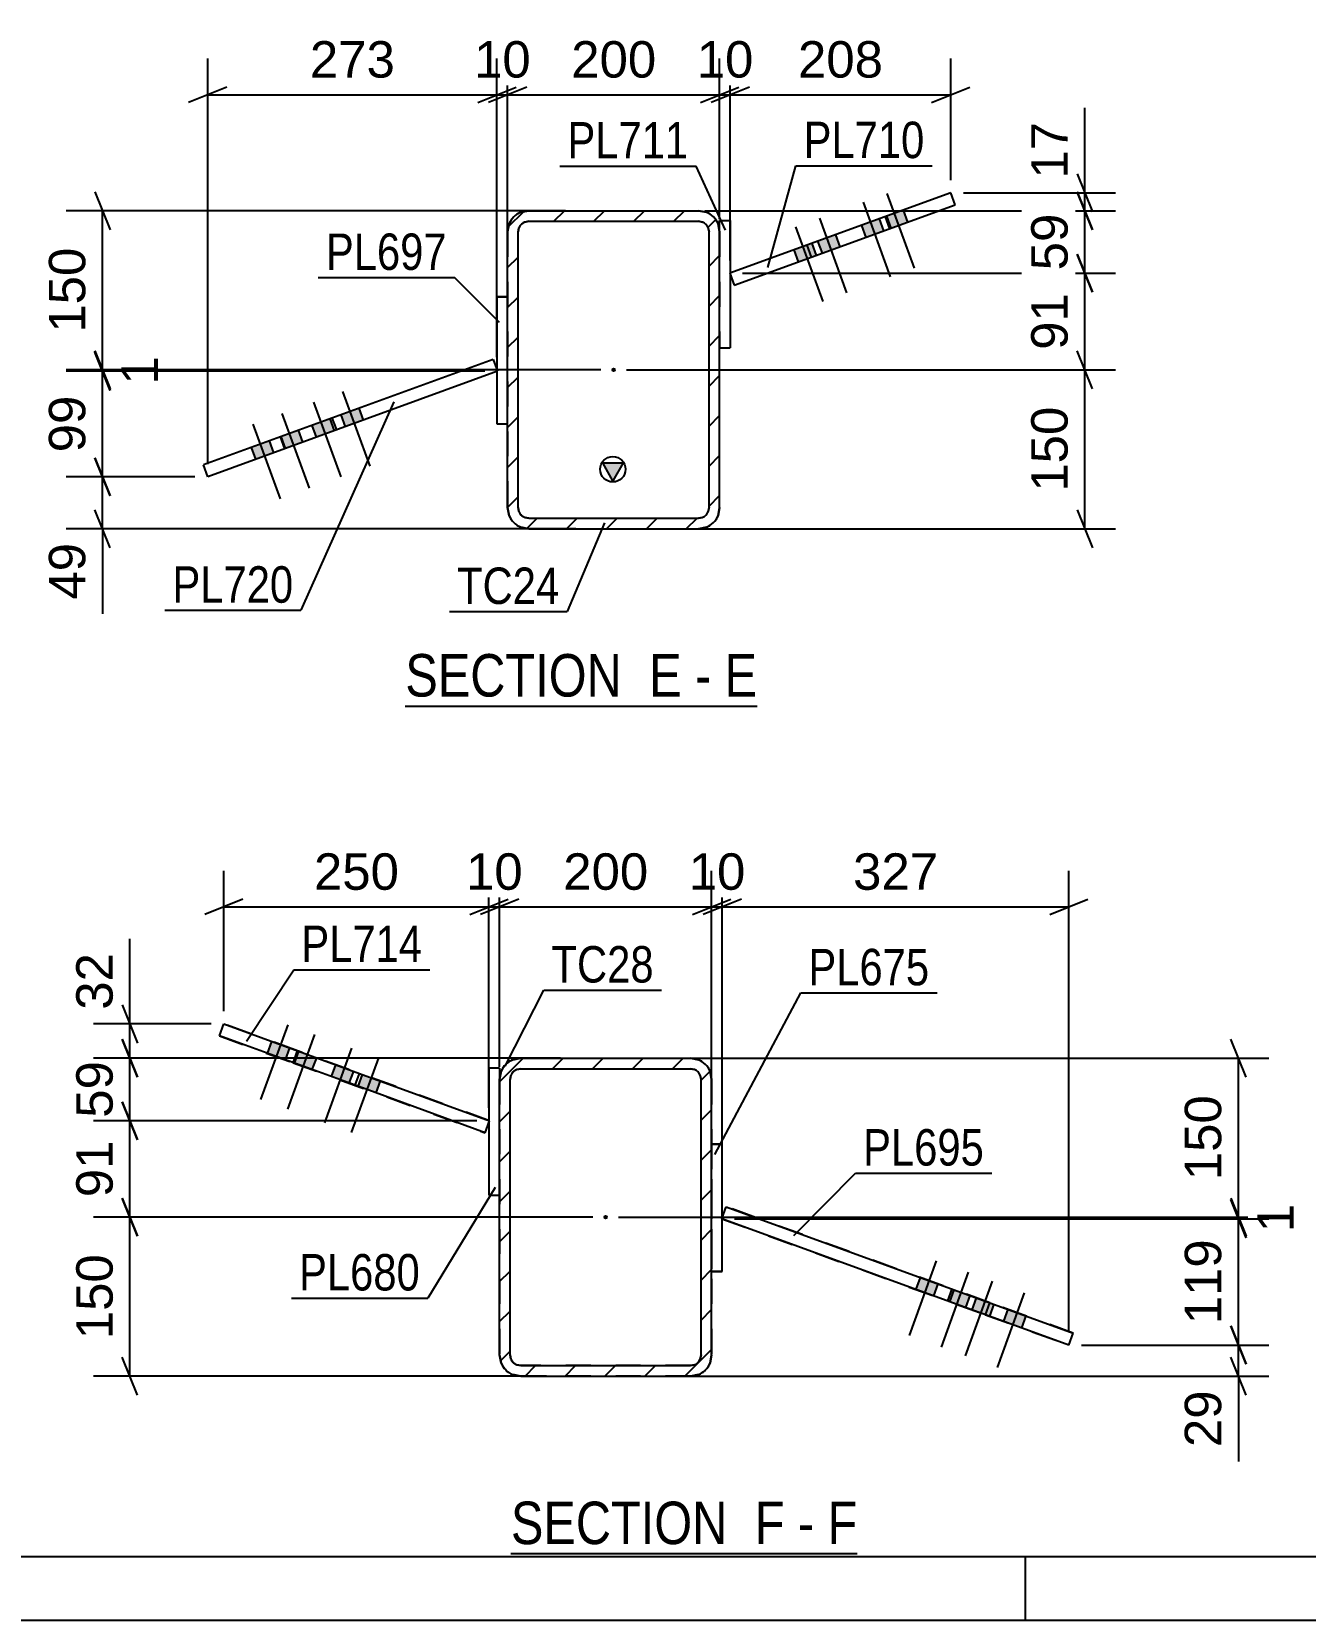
# Model space of a CAD drawing. Header units: millimetres. Extents: x -424 to 417, y -243 to 351.
# Drawn here: x -291.6 to -191.5, y -242.8 to -117.9 of the extents above; entities that cross this region are included whole.
import ezdxf

# ---------------------------------------------------------------- set-up
doc = ezdxf.new("R2010")
doc.units = ezdxf.units.MM
doc.linetypes.add('DXK_LINE_DOT2', pattern=[3.9198, 1.9599, -1.9599])
doc.linetypes.add('DXK_LINE_DOT3', pattern=[5.9187, 2.979, -0.9799, 0.9799, -0.9799])
doc.styles.add('Arial', font='ARIAL.TTF', dxfattribs={"height": 0.2})
doc.styles.add('Arial Narrow', font='ARIALN.TTF', dxfattribs={"height": 0.2})

# ---------------------------------------------------------------- blocks, each defined once
blk = doc.blocks.new('Unknown-284935898-1134')
at = {"color": 5, "linetype": 'Continuous'}
for p, q in [((-419.47, -237.77), (411.53, -237.77)), ((-213.47, -242.77), (-213.47, -237.77)), ((-424.47, -242.77), (416.53, -242.77))]:
    blk.add_line(p, q, dxfattribs=at)
blk = doc.blocks.new('Unknown-284935898-16 - 11424')
at = {"color": 6, "linetype": 'Continuous'}
blk.add_line((-262.2, -170.91), (-234.55, -170.91), dxfattribs=at)
at = {"color": 0, "linetype": 'Continuous'}
for points in [[(-244.09, -170.16), (-244.09, -166.66), (-262.2, -166.66), (-262.2, -170.16)], [(-240.48, -170.16), (-240.48, -166.66), (-243.04, -166.66), (-243.04, -170.16)], [(-238.16, -170.16), (-238.16, -166.66), (-239.43, -166.66), (-239.43, -170.16)], [(-234.55, -170.16), (-234.55, -166.66), (-237.11, -166.66), (-237.11, -170.16)]]:
    blk.add_wipeout(points, dxfattribs=at)
at = {"color": 7, "linetype": 'Continuous', "style": 'Arial Narrow'}
for s, p in [('SECTION ', (-262.2, -170.16)), ('E', (-243.04, -170.16)), ('E', (-237.11, -170.16)), ('-', (-239.43, -170.16))]:
    blk.add_text(s, height=3.34, dxfattribs=at).set_placement(p)
blk = doc.blocks.new('Unknown-284935898-17 - 12046')
at = {"color": 6, "linetype": 'Continuous'}
blk.add_line((-253.9, -237.54), (-226.68, -237.54), dxfattribs=at)
at = {"color": 0, "linetype": 'Continuous'}
for points in [[(-235.79, -236.79), (-235.79, -233.29), (-253.9, -233.29), (-253.9, -236.79)], [(-232.4, -236.79), (-232.4, -233.29), (-234.74, -233.29), (-234.74, -236.79)], [(-230.07, -236.79), (-230.07, -233.29), (-231.35, -233.29), (-231.35, -236.79)], [(-226.68, -236.79), (-226.68, -233.29), (-229.02, -233.29), (-229.02, -236.79)]]:
    blk.add_wipeout(points, dxfattribs=at)
at = {"color": 7, "linetype": 'Continuous', "style": 'Arial Narrow'}
for s, p in [('SECTION ', (-253.9, -236.79)), ('F', (-234.74, -236.79)), ('F', (-229.02, -236.79)), ('-', (-231.35, -236.79))]:
    blk.add_text(s, height=3.34, dxfattribs=at).set_placement(p)
blk = doc.blocks.new('Bolt-284935898-11538 - 11424')
at = {"linetype": 'Continuous'}
for points in [[(-223.08, -131.92), (-224.49, -132.44), (-224.15, -133.38), (-222.74, -132.86)], [(-224.95, -132.61), (-226.36, -133.12), (-226.02, -134.06), (-224.61, -133.55)], [(-230.26, -134.54), (-231.67, -135.05), (-231.33, -135.99), (-229.92, -135.48)], [(-228.39, -133.86), (-229.8, -134.37), (-229.45, -135.31), (-228.04, -134.8)]]:
    blk.add_hatch(color=1, dxfattribs=at).paths.add_polyline_path(points)
at = {"color": 1, "linetype": 'Continuous'}
for p, q in [((-224.36, -130.61), (-222.22, -136.49)), ((-226.23, -131.3), (-224.09, -137.17)), ((-223.08, -131.92), (-222.74, -132.86)), ((-231.53, -133.23), (-229.4, -139.1)), ((-229.66, -132.55), (-227.52, -138.42)), ((-226.36, -133.12), (-226.02, -134.06)), ((-224.95, -132.61), (-224.61, -133.55)), ((-224.49, -132.44), (-224.15, -133.38)), ((-230.26, -134.54), (-229.92, -135.48)), ((-229.8, -134.37), (-229.45, -135.31)), ((-228.39, -133.86), (-228.04, -134.8)), ((-231.67, -135.05), (-231.33, -135.99))]:
    blk.add_line(p, q, dxfattribs=at)
blk = doc.blocks.new('Part-284935898-11425 - 11424')
at = {"linetype": 'Continuous'}
blk.add_hatch(color=2, dxfattribs=at).paths.add_polyline_path([(-245.89, -153.19), (-246.69, -151.79), (-245.09, -151.79)])
at = {"color": 2, "linetype": 'Continuous'}
for p, q in [((-245.89, -153.19), (-246.69, -151.79)), ((-246.69, -151.79), (-245.09, -151.79)), ((-245.09, -151.79), (-245.89, -153.19))]:
    blk.add_line(p, q, dxfattribs=at)
blk.add_circle((-245.89, -152.29), 1, dxfattribs=at)
blk = doc.blocks.new('Part-284935898-11517 - 11424')
at = {"color": 2, "linetype": 'Continuous'}
for p, q in [((-255.3, -143.65), (-278.07, -151.94)), ((-254.95, -144.59), (-277.73, -152.88)), ((-255.3, -143.65), (-254.95, -144.59)), ((-267.59, -149.19), (-267.94, -148.25)), ((-277.73, -152.88), (-278.07, -151.94))]:
    blk.add_line(p, q, dxfattribs=at)
at = {"color": 7, "linetype": 'DXK_LINE_DOT2'}
blk.add_line((-271.61, -150.65), (-271.95, -149.71), dxfattribs=at)
blk = doc.blocks.new('Part-284935898-11429 - 11424')
at = {"linetype": 'Continuous'}
h = blk.add_hatch(dxfattribs=at)
h.set_pattern_fill('', scale=0.7, style=0, pattern_type=0)
h.set_pattern_definition([(45, (-254.1629, -155.301), (-1.57154, 1.57154), [])])
h.paths.add_polyline_path([(-254.16, -133.63), (-254.16, -155.3), (-254.04, -155.94), (-253.67, -156.48), (-253.13, -156.84), (-252.5, -156.97), (-239.16, -156.97), (-238.53, -156.84), (-237.98, -156.48), (-237.62, -155.94), (-237.5, -155.3), (-237.5, -133.63), (-237.62, -133), (-237.98, -132.46), (-238.53, -132.09), (-239.16, -131.97), (-252.5, -131.97), (-253.13, -132.09), (-253.67, -132.46), (-254.04, -133)])
h.paths.add_polyline_path([(-253.09, -133.04), (-252.82, -132.86), (-252.5, -132.8), (-239.16, -132.8), (-238.84, -132.86), (-238.57, -133.04), (-238.39, -133.32), (-238.33, -133.63), (-238.33, -155.3), (-238.39, -155.62), (-238.57, -155.89), (-238.84, -156.07), (-239.16, -156.13), (-252.5, -156.13), (-252.82, -156.07), (-253.09, -155.89), (-253.27, -155.62), (-253.33, -155.3), (-253.33, -133.63), (-253.27, -133.32)])
blk.add_hatch(color=246, dxfattribs=at).paths.add_polyline_path([(-245.83, -144.57, -1), (-245.83, -144.37, -1)])
at = {"color": 7, "linetype": 'DXK_LINE_DOT2'}
for p, q in [((-253.13, -132.09), (-252.5, -131.97)), ((-252.5, -131.97), (-239.16, -131.97)), ((-239.16, -131.97), (-238.53, -132.09)), ((-254.16, -133.63), (-254.04, -133)), ((-253.27, -133.32), (-253.33, -133.63)), ((-252.5, -132.8), (-252.82, -132.86)), ((-252.5, -132.8), (-239.16, -132.8)), ((-238.84, -132.86), (-239.16, -132.8)), ((-238.33, -133.63), (-238.39, -133.32)), ((-237.62, -133), (-237.5, -133.63)), ((-254.16, -133.63), (-254.16, -155.3)), ((-253.33, -155.3), (-253.33, -133.63)), ((-238.33, -155.3), (-238.33, -133.63)), ((-237.5, -155.3), (-237.5, -133.63)), ((-254.04, -155.94), (-254.16, -155.3)), ((-253.33, -155.3), (-253.27, -155.62)), ((-252.82, -156.07), (-252.5, -156.13)), ((-239.16, -156.13), (-238.84, -156.07)), ((-238.39, -155.62), (-238.33, -155.3)), ((-237.5, -155.3), (-237.62, -155.94)), ((-252.5, -156.97), (-253.13, -156.84)), ((-252.5, -156.13), (-239.16, -156.13)), ((-252.5, -156.97), (-239.16, -156.97)), ((-238.53, -156.84), (-239.16, -156.97))]:
    blk.add_line(p, q, dxfattribs=at)
at = {"color": 2, "linetype": 'Continuous'}
for p, q in [((-252.5, -131.97), (-253.13, -132.09)), ((-252.5, -131.97), (-239.16, -131.97)), ((-238.53, -132.09), (-239.16, -131.97)), ((-254.04, -133), (-254.16, -133.63)), ((-253.33, -133.63), (-253.27, -133.32)), ((-252.82, -132.86), (-252.5, -132.8)), ((-252.5, -132.8), (-239.16, -132.8)), ((-239.16, -132.8), (-238.84, -132.86)), ((-238.39, -133.32), (-238.33, -133.63)), ((-237.5, -133.63), (-237.62, -133)), ((-254.16, -155.3), (-254.16, -133.63)), ((-253.33, -155.3), (-253.33, -133.63)), ((-238.33, -155.3), (-238.33, -133.63)), ((-237.5, -155.3), (-237.5, -133.63)), ((-254.16, -155.3), (-254.04, -155.94)), ((-253.27, -155.62), (-253.33, -155.3)), ((-252.5, -156.13), (-252.82, -156.07)), ((-238.84, -156.07), (-239.16, -156.13)), ((-238.33, -155.3), (-238.39, -155.62)), ((-237.62, -155.94), (-237.5, -155.3)), ((-253.13, -156.84), (-252.5, -156.97)), ((-252.5, -156.13), (-239.16, -156.13)), ((-252.5, -156.97), (-239.16, -156.97)), ((-239.16, -156.97), (-238.53, -156.84))]:
    blk.add_line(p, q, dxfattribs=at)
at = {"color": 7, "linetype": 'DXK_LINE_DOT3'}
blk.add_line((-245.83, -144.47), (-245.83, -144.47), dxfattribs=at)
at = {"color": 246, "linetype": 'DXK_LINE_DOT2'}
blk.add_line((-245.83, -144.47), (-245.83, -144.47), dxfattribs=at)
at = {"color": 246, "linetype": 'Continuous'}
blk.add_circle((-245.83, -144.47), 0.1, dxfattribs=at)
at = {"color": 7, "linetype": 'DXK_LINE_DOT2'}
for centre, radius, start, end in [((-252.5, -133.63), 1.67, 112.5, 157.5), ((-239.16, -133.63), 1.67, 22.5, 67.5), ((-252.5, -133.63), 0.833, 112.5, 157.5), ((-239.16, -133.63), 0.833, 22.5, 67.5), ((-252.5, -155.3), 1.67, 202.5, 247.5), ((-252.5, -155.3), 0.833, 202.5, 247.5), ((-239.16, -155.3), 0.833, 292.5, 337.5), ((-239.16, -155.3), 1.67, 292.5, 337.5)]:
    blk.add_arc(centre, radius, start, end, dxfattribs=at)
at = {"color": 2, "linetype": 'Continuous'}
for centre, radius, start, end in [((-252.5, -133.63), 1.67, 112.5, 157.5), ((-239.16, -133.63), 1.67, 22.5, 67.5), ((-252.5, -133.63), 0.833, 112.5, 157.5), ((-239.16, -133.63), 0.833, 22.5, 67.5), ((-252.5, -155.3), 1.67, 202.5, 247.5), ((-252.5, -155.3), 0.833, 202.5, 247.5), ((-239.16, -155.3), 0.833, 292.5, 337.5), ((-239.16, -155.3), 1.67, 292.5, 337.5)]:
    blk.add_arc(centre, radius, start, end, dxfattribs=at)
blk = doc.blocks.new('Part-284935898-11478 - 11424')
at = {"color": 2, "linetype": 'Continuous'}
for p, q in [((-237.5, -133.63), (-237.5, -132.74)), ((-237.5, -132.74), (-236.66, -132.74)), ((-236.66, -132.74), (-236.66, -142.74)), ((-237.5, -142.74), (-236.66, -142.74))]:
    blk.add_line(p, q, dxfattribs=at)
at = {"color": 7, "linetype": 'DXK_LINE_DOT2'}
for p, q in [((-237.5, -132.74), (-236.66, -132.74)), ((-237.5, -133.63), (-237.5, -142.74)), ((-237.5, -142.74), (-236.66, -142.74))]:
    blk.add_line(p, q, dxfattribs=at)
blk = doc.blocks.new('Bolt-284935898-11543 - 11424')
at = {"linetype": 'Continuous'}
for points in [[(-268.14, -148.32), (-269.55, -148.84), (-269.2, -149.78), (-267.79, -149.26)], [(-265.85, -147.49), (-267.26, -148.01), (-266.92, -148.95), (-265.51, -148.43)], [(-270.62, -149.23), (-272.03, -149.74), (-271.69, -150.68), (-270.28, -150.17)], [(-272.91, -150.06), (-274.32, -150.57), (-273.97, -151.51), (-272.56, -151)]]:
    blk.add_hatch(color=1, dxfattribs=at).paths.add_polyline_path(points)
at = {"color": 1, "linetype": 'Continuous'}
for p, q in [((-269.41, -147.02), (-267.27, -152.89)), ((-267.13, -146.18), (-264.99, -152.06)), ((-271.9, -147.92), (-269.76, -153.79)), ((-268.14, -148.32), (-267.79, -149.26)), ((-267.26, -148.01), (-266.92, -148.95)), ((-265.85, -147.49), (-265.51, -148.43)), ((-274.18, -148.75), (-272.04, -154.62)), ((-272.03, -149.74), (-271.69, -150.68)), ((-270.62, -149.23), (-270.28, -150.17)), ((-269.55, -148.84), (-269.2, -149.78)), ((-274.32, -150.57), (-273.97, -151.51)), ((-272.91, -150.06), (-272.56, -151))]:
    blk.add_line(p, q, dxfattribs=at)
blk = doc.blocks.new('Part-284935898-11512 - 11424')
at = {"color": 2, "linetype": 'Continuous'}
for p, q in [((-219.34, -130.56), (-236.71, -136.88)), ((-219, -131.5), (-219.34, -130.56)), ((-236.36, -137.82), (-219, -131.5)), ((-230.28, -135.61), (-230.62, -134.67)), ((-236.71, -136.88), (-236.36, -137.82))]:
    blk.add_line(p, q, dxfattribs=at)
at = {"color": 7, "linetype": 'DXK_LINE_DOT2'}
blk.add_line((-224.01, -133.33), (-224.35, -132.39), dxfattribs=at)
blk = doc.blocks.new('Part-284935898-11488 - 11424')
at = {"color": 2, "linetype": 'Continuous'}
for p, q in [((-255, -138.73), (-254.16, -138.73)), ((-255, -138.73), (-255, -148.73)), ((-255, -148.73), (-254.16, -148.73))]:
    blk.add_line(p, q, dxfattribs=at)
at = {"color": 7, "linetype": 'DXK_LINE_DOT2'}
for p, q in [((-254.16, -138.73), (-255, -138.73)), ((-254.16, -148.73), (-254.16, -138.73)), ((-255, -148.73), (-254.16, -148.73))]:
    blk.add_line(p, q, dxfattribs=at)
blk = doc.blocks.new('Bolt-284935898-12161 - 12046')
at = {"linetype": 'Continuous'}
for points in [[(-271.3, -197.78), (-272.71, -197.27), (-273.05, -198.21), (-271.64, -198.72)], [(-269.19, -198.55), (-270.6, -198.04), (-270.94, -198.98), (-269.54, -199.49)], [(-266.28, -199.61), (-267.69, -199.1), (-268.04, -200.04), (-266.63, -200.55)], [(-264.17, -200.38), (-265.58, -199.87), (-265.93, -200.81), (-264.52, -201.32)]]:
    blk.add_hatch(color=1, dxfattribs=at).paths.add_polyline_path(points)
at = {"color": 1, "linetype": 'Continuous'}
for p, q in [((-271.44, -195.96), (-273.57, -201.84)), ((-272.71, -197.27), (-273.05, -198.21)), ((-269.33, -196.73), (-271.47, -202.6)), ((-271.3, -197.78), (-271.64, -198.72)), ((-270.6, -198.04), (-270.94, -198.98)), ((-266.42, -197.79), (-268.56, -203.66)), ((-269.19, -198.55), (-269.54, -199.49)), ((-267.69, -199.1), (-268.04, -200.04)), ((-266.28, -199.61), (-266.63, -200.55)), ((-264.31, -198.56), (-266.45, -204.43)), ((-265.58, -199.87), (-265.93, -200.81)), ((-264.17, -200.38), (-264.52, -201.32))]:
    blk.add_line(p, q, dxfattribs=at)
blk = doc.blocks.new('Part-284935898-12049 - 12046')
at = {"linetype": 'Continuous'}
h = blk.add_hatch(dxfattribs=at)
h.set_pattern_fill('', scale=0.7, style=0, pattern_type=0)
h.set_pattern_definition([(45, (-238.2525, -199.6188), (-1.57154, 1.57154), [])])
h.paths.add_polyline_path([(-238.13, -200.26), (-238.25, -199.62), (-238.61, -199.08), (-239.15, -198.72), (-239.79, -198.59), (-253.13, -198.59), (-253.76, -198.72), (-254.3, -199.08), (-254.67, -199.62), (-254.79, -200.26), (-254.79, -221.92), (-254.67, -222.56), (-254.3, -223.1), (-253.76, -223.46), (-253.13, -223.59), (-239.79, -223.59), (-239.15, -223.46), (-238.61, -223.1), (-238.25, -222.56), (-238.13, -221.92)])
h.paths.add_polyline_path([(-239.02, -222.24), (-239.2, -222.51), (-239.47, -222.69), (-239.79, -222.76), (-253.13, -222.76), (-253.44, -222.69), (-253.71, -222.51), (-253.9, -222.24), (-253.96, -221.92), (-253.96, -200.26), (-253.9, -199.94), (-253.71, -199.67), (-253.44, -199.49), (-253.13, -199.42), (-239.79, -199.42), (-239.47, -199.49), (-239.2, -199.67), (-239.02, -199.94), (-238.96, -200.26), (-238.96, -221.92)])
blk.add_hatch(color=246, dxfattribs=at).paths.add_polyline_path([(-246.46, -211.19, -1), (-246.46, -210.99, -1)])
at = {"color": 7, "linetype": 'DXK_LINE_DOT2'}
for p, q in [((-254.79, -200.26), (-254.67, -199.62)), ((-253.76, -198.72), (-253.13, -198.59)), ((-253.13, -199.42), (-253.44, -199.49)), ((-253.13, -198.59), (-239.79, -198.59)), ((-253.13, -199.42), (-239.79, -199.42)), ((-239.79, -198.59), (-239.15, -198.72)), ((-239.47, -199.49), (-239.79, -199.42)), ((-238.25, -199.62), (-238.13, -200.26)), ((-254.79, -200.26), (-254.79, -221.92)), ((-253.9, -199.94), (-253.96, -200.26)), ((-253.96, -221.92), (-253.96, -200.26)), ((-238.96, -200.26), (-239.02, -199.94)), ((-238.96, -221.92), (-238.96, -200.26)), ((-238.13, -200.26), (-238.13, -221.92)), ((-254.67, -222.56), (-254.79, -221.92)), ((-253.96, -221.92), (-253.9, -222.24)), ((-239.02, -222.24), (-238.96, -221.92)), ((-238.13, -221.92), (-238.25, -222.56)), ((-253.13, -223.59), (-253.76, -223.46)), ((-253.44, -222.69), (-253.13, -222.76)), ((-239.79, -222.76), (-253.13, -222.76)), ((-239.79, -222.76), (-239.47, -222.69)), ((-239.15, -223.46), (-239.79, -223.59)), ((-239.79, -223.59), (-253.13, -223.59))]:
    blk.add_line(p, q, dxfattribs=at)
at = {"color": 2, "linetype": 'Continuous'}
for p, q in [((-254.67, -199.62), (-254.79, -200.26)), ((-253.13, -198.59), (-253.76, -198.72)), ((-253.44, -199.49), (-253.13, -199.42)), ((-253.13, -198.59), (-253.13, -198.59)), ((-253.13, -198.59), (-239.79, -198.59)), ((-253.13, -199.42), (-253.13, -199.42)), ((-253.13, -199.42), (-239.79, -199.42)), ((-239.79, -198.59), (-239.79, -198.59)), ((-239.15, -198.72), (-239.79, -198.59)), ((-239.79, -199.42), (-239.79, -199.42)), ((-239.79, -199.42), (-239.47, -199.49)), ((-238.13, -200.26), (-238.25, -199.62)), ((-254.79, -200.26), (-254.79, -200.26)), ((-254.79, -221.92), (-254.79, -200.26)), ((-253.96, -200.26), (-253.9, -199.94)), ((-253.96, -200.26), (-253.96, -200.26)), ((-253.96, -221.92), (-253.96, -200.26)), ((-239.02, -199.94), (-238.96, -200.26)), ((-238.96, -200.26), (-238.96, -200.26)), ((-238.96, -221.92), (-238.96, -200.26)), ((-238.13, -200.26), (-238.13, -200.26)), ((-238.13, -221.92), (-238.13, -200.26)), ((-254.79, -221.92), (-254.79, -221.92)), ((-254.79, -221.92), (-254.67, -222.56)), ((-253.96, -221.92), (-253.96, -221.92)), ((-253.9, -222.24), (-253.96, -221.92)), ((-238.96, -221.92), (-239.02, -222.24)), ((-238.96, -221.92), (-238.96, -221.92)), ((-238.25, -222.56), (-238.13, -221.92)), ((-238.13, -221.92), (-238.13, -221.92)), ((-253.76, -223.46), (-253.13, -223.59)), ((-253.13, -222.76), (-253.44, -222.69)), ((-253.13, -222.76), (-253.13, -222.76)), ((-253.13, -222.76), (-239.79, -222.76)), ((-239.47, -222.69), (-239.79, -222.76)), ((-239.79, -222.76), (-239.79, -222.76)), ((-239.79, -223.59), (-239.15, -223.46)), ((-253.13, -223.59), (-253.13, -223.59)), ((-253.13, -223.59), (-239.79, -223.59)), ((-239.79, -223.59), (-239.79, -223.59))]:
    blk.add_line(p, q, dxfattribs=at)
at = {"color": 7, "linetype": 'DXK_LINE_DOT3'}
blk.add_line((-246.46, -211.09), (-246.46, -211.09), dxfattribs=at)
at = {"color": 246, "linetype": 'DXK_LINE_DOT2'}
blk.add_line((-246.46, -211.09), (-246.46, -211.09), dxfattribs=at)
at = {"color": 246, "linetype": 'Continuous'}
blk.add_circle((-246.46, -211.09), 0.1, dxfattribs=at)
at = {"color": 7, "linetype": 'DXK_LINE_DOT2'}
for centre, radius, start, end in [((-253.13, -200.26), 1.67, 112.5, 157.5), ((-253.13, -200.26), 0.833, 112.5, 157.5), ((-239.79, -200.26), 0.833, 22.5, 67.5), ((-239.79, -200.26), 1.67, 22.5, 67.5), ((-253.13, -221.92), 0.833, 202.5, 247.5), ((-239.79, -221.92), 0.833, 292.5, 337.5), ((-253.13, -221.92), 1.67, 202.5, 247.5), ((-239.79, -221.92), 1.67, 292.5, 337.5)]:
    blk.add_arc(centre, radius, start, end, dxfattribs=at)
at = {"color": 2, "linetype": 'Continuous'}
for centre, radius, start, end in [((-253.13, -200.26), 1.67, 112.5, 157.5), ((-253.13, -200.26), 0.833, 112.5, 157.5), ((-239.79, -200.26), 0.833, 22.5, 67.5), ((-239.79, -200.26), 1.67, 22.5, 67.5), ((-253.13, -221.92), 0.833, 202.5, 247.5), ((-239.79, -221.92), 0.833, 292.5, 337.5), ((-253.13, -221.92), 1.67, 202.5, 247.5), ((-239.79, -221.92), 1.67, 292.5, 337.5)]:
    blk.add_arc(centre, radius, start, end, dxfattribs=at)
blk = doc.blocks.new('Part-284935898-12102 - 12046')
at = {"color": 2, "linetype": 'Continuous'}
for p, q in [((-255.63, -199.37), (-255.63, -199.37)), ((-255.63, -199.37), (-255.63, -209.37)), ((-254.79, -199.37), (-255.63, -199.37)), ((-254.79, -199.37), (-254.79, -199.37)), ((-254.79, -199.37), (-254.79, -200.26)), ((-255.63, -209.37), (-254.79, -209.37))]:
    blk.add_line(p, q, dxfattribs=at)
at = {"color": 7, "linetype": 'DXK_LINE_DOT2'}
for p, q in [((-254.79, -199.37), (-255.63, -199.37)), ((-254.79, -200.26), (-254.79, -209.37)), ((-255.63, -209.37), (-254.79, -209.37))]:
    blk.add_line(p, q, dxfattribs=at)
blk = doc.blocks.new('Part-284935898-12114 - 12046')
at = {"color": 2, "linetype": 'Continuous'}
for p, q in [((-237.29, -205.35), (-238.13, -205.35)), ((-237.29, -215.35), (-237.29, -205.35)), ((-238.13, -215.35), (-237.29, -215.35))]:
    blk.add_line(p, q, dxfattribs=at)
at = {"color": 7, "linetype": 'DXK_LINE_DOT2'}
for p, q in [((-238.13, -205.35), (-238.13, -205.35)), ((-238.13, -205.35), (-238.13, -215.35)), ((-238.13, -205.35), (-237.29, -205.35)), ((-237.29, -215.35), (-238.13, -215.35))]:
    blk.add_line(p, q, dxfattribs=at)
blk = doc.blocks.new('Bolt-284935898-12167 - 12046')
at = {"linetype": 'Continuous'}
for points in [[(-222.09, -216.76), (-220.68, -217.27), (-220.34, -216.33), (-221.75, -215.82)], [(-219.58, -217.67), (-218.17, -218.19), (-217.83, -217.25), (-219.24, -216.73)], [(-217.69, -218.36), (-216.28, -218.87), (-215.94, -217.93), (-217.35, -217.42)], [(-215.18, -219.27), (-213.77, -219.79), (-213.43, -218.85), (-214.84, -218.33)]]:
    blk.add_hatch(color=1, dxfattribs=at).paths.add_polyline_path(points)
at = {"color": 1, "linetype": 'Continuous'}
for p, q in [((-220.48, -214.51), (-222.61, -220.38)), ((-221.75, -215.82), (-222.09, -216.76)), ((-217.97, -215.42), (-220.1, -221.3)), ((-220.34, -216.33), (-220.68, -217.27)), ((-219.24, -216.73), (-219.58, -217.67)), ((-216.08, -216.11), (-218.21, -221.99)), ((-217.83, -217.25), (-218.17, -218.19)), ((-213.57, -217.03), (-215.7, -222.9)), ((-217.35, -217.42), (-217.69, -218.36)), ((-215.94, -217.93), (-216.28, -218.87)), ((-214.84, -218.33), (-215.18, -219.27)), ((-213.43, -218.85), (-213.77, -219.79))]:
    blk.add_line(p, q, dxfattribs=at)
blk = doc.blocks.new('Part-284935898-12135 - 12046')
at = {"color": 2, "linetype": 'Continuous'}
for p, q in [((-276.81, -196.84), (-276.47, -195.9)), ((-276.47, -195.9), (-265.81, -199.79)), ((-266.15, -200.72), (-276.81, -196.84)), ((-266.15, -200.72), (-265.81, -199.79)), ((-265.81, -199.79), (-255.58, -203.51)), ((-255.93, -204.45), (-266.15, -200.72)), ((-255.93, -204.45), (-255.58, -203.51)), ((-255.58, -203.51), (-255.58, -203.51)), ((-255.93, -204.45), (-255.93, -204.45))]:
    blk.add_line(p, q, dxfattribs=at)
at = {"color": 7, "linetype": 'DXK_LINE_DOT2'}
for p, q in [((-270.67, -198.01), (-276.47, -195.9)), ((-276.81, -196.84), (-271.02, -198.95)), ((-271.02, -198.95), (-270.67, -198.01)), ((-255.58, -203.51), (-270.67, -198.01)), ((-271.02, -198.95), (-255.93, -204.45)), ((-255.93, -204.45), (-255.58, -203.51))]:
    blk.add_line(p, q, dxfattribs=at)
blk = doc.blocks.new('Part-284935898-12141 - 12046')
at = {"color": 2, "linetype": 'Continuous'}
for p, q in [((-237.33, -211.21), (-236.99, -210.27)), ((-236.99, -210.27), (-236.99, -210.27)), ((-236.99, -210.27), (-219.06, -216.8)), ((-219.4, -217.74), (-237.33, -211.21)), ((-237.33, -211.21), (-237.33, -211.21)), ((-219.4, -217.74), (-219.06, -216.8)), ((-219.06, -216.8), (-209.71, -220.2)), ((-210.05, -221.14), (-219.4, -217.74)), ((-210.05, -221.14), (-209.71, -220.2))]:
    blk.add_line(p, q, dxfattribs=at)
at = {"color": 7, "linetype": 'DXK_LINE_DOT2'}
for p, q in [((-237.33, -211.21), (-236.99, -210.27)), ((-216.26, -217.82), (-236.99, -210.27)), ((-237.33, -211.21), (-216.61, -218.76)), ((-216.61, -218.76), (-216.26, -217.82)), ((-209.71, -220.2), (-216.26, -217.82)), ((-216.61, -218.76), (-210.05, -221.14))]:
    blk.add_line(p, q, dxfattribs=at)
blk = doc.blocks.new('StraightDimension-284935898-17185 - 11424')
at = {"color": 7, "linetype": 'Continuous'}
for p, q in [((-286.6, -142.97), (-285.4, -145.97)), ((-285.4, -146.09), (-286.6, -143.09)), ((-246.83, -144.47), (-288.4, -144.47)), ((-255.95, -144.59), (-288.4, -144.59)), ((-286, -144.59), (-286, -144.47))]:
    blk.add_line(p, q, dxfattribs=at)
at = {"color": 0}
blk.add_wipeout([(-281.05, -142.82), (-285.25, -142.82), (-285.25, -146.24), (-281.05, -146.24)], dxfattribs=at)
at = {"color": 3, "style": 'Arial'}
blk.add_text('1', height=2.87, rotation=90.0002, dxfattribs=at).set_placement((-281.65, -145.64))
blk = doc.blocks.new('StraightDimension-284935898-17115 - 11424')
at = {"color": 7, "linetype": 'Continuous'}
for p, q in [((-236.66, -135.87), (-236.66, -120)), ((-219.34, -129.56), (-219.34, -120)), ((-235.16, -122.25), (-238.16, -123.45)), ((-220.84, -123.45), (-217.84, -122.25)), ((-236.66, -122.85), (-219.34, -122.85))]:
    blk.add_line(p, q, dxfattribs=at)
at = {"color": 0}
blk.add_wipeout([(-224.07, -122.1), (-224.07, -117.9), (-231.94, -117.9), (-231.94, -122.1)], dxfattribs=at)
at = {"color": 3, "style": 'Arial'}
blk.add_text('208', height=2.865, dxfattribs=at).set_placement((-231.34, -121.5))
blk = doc.blocks.new('StraightDimension-284935898-17223 - 11424')
at = {"color": 7, "linetype": 'Continuous'}
for p, q in [((-209.4, -135.38), (-208.2, -138.38)), ((-235.71, -136.88), (-206.4, -136.88)), ((-208.8, -144.47), (-208.8, -136.88)), ((-208.2, -145.97), (-209.4, -142.97)), ((-244.83, -144.47), (-206.4, -144.47))]:
    blk.add_line(p, q, dxfattribs=at)
at = {"color": 0}
blk.add_wipeout([(-209.55, -137.85), (-213.75, -137.85), (-213.75, -143.5), (-209.55, -143.5)], dxfattribs=at)
at = {"color": 3, "style": 'Arial'}
blk.add_text('91', height=2.865, rotation=90.0002, dxfattribs=at).set_placement((-210.15, -142.9))
blk = doc.blocks.new('StraightDimension-284935898-17221 - 11424')
at = {"color": 7, "linetype": 'Continuous'}
for p, q in [((-208.8, -130.56), (-208.8, -123.87)), ((-208.8, -130.56), (-208.8, -123.87)), ((-209.4, -129.06), (-208.2, -132.06)), ((-218.34, -130.56), (-206.4, -130.56)), ((-208.2, -133.47), (-209.4, -130.47)), ((-208.8, -131.97), (-208.8, -130.56)), ((-238.65, -131.97), (-206.4, -131.97))]:
    blk.add_line(p, q, dxfattribs=at)
at = {"color": 0}
blk.add_wipeout([(-209.55, -124.39), (-213.75, -124.39), (-213.75, -130.04), (-209.55, -130.04)], dxfattribs=at)
at = {"color": 3, "style": 'Arial'}
blk.add_text('17', height=2.865, rotation=90.0002, dxfattribs=at).set_placement((-210.15, -129.44))
blk = doc.blocks.new('StraightDimension-284935898-17116 - 11424')
at = {"color": 7, "linetype": 'Continuous'}
for p, q in [((-237.5, -132.63), (-237.5, -120)), ((-236.66, -135.87), (-236.66, -120)), ((-239, -123.45), (-236, -122.25)), ((-235.16, -122.25), (-238.16, -123.45)), ((-237.5, -122.85), (-236.66, -122.85))]:
    blk.add_line(p, q, dxfattribs=at)
at = {"color": 0}
blk.add_wipeout([(-234.26, -122.1), (-234.26, -117.9), (-239.9, -117.9), (-239.9, -122.1)], dxfattribs=at)
at = {"color": 3, "style": 'Arial'}
blk.add_text('10', height=2.865, dxfattribs=at).set_placement((-239.3, -121.5))
blk = doc.blocks.new('StraightDimension-284935898-17117 - 11424')
at = {"color": 7, "linetype": 'Continuous'}
for p, q in [((-254.16, -137.73), (-254.16, -120)), ((-237.5, -132.63), (-237.5, -120)), ((-252.66, -122.25), (-255.66, -123.45)), ((-239, -123.45), (-236, -122.25)), ((-254.16, -122.85), (-237.5, -122.85))]:
    blk.add_line(p, q, dxfattribs=at)
at = {"color": 0}
blk.add_wipeout([(-241.89, -122.1), (-241.89, -117.9), (-249.76, -117.9), (-249.76, -122.1)], dxfattribs=at)
at = {"color": 3, "style": 'Arial'}
blk.add_text('200', height=2.865, dxfattribs=at).set_placement((-249.16, -121.5))
blk = doc.blocks.new('StraightDimension-284935898-17118 - 11424')
at = {"color": 7, "linetype": 'Continuous'}
for p, q in [((-255, -143.47), (-255, -120)), ((-254.16, -137.73), (-254.16, -120)), ((-256.5, -123.45), (-253.5, -122.25)), ((-252.66, -122.25), (-255.66, -123.45)), ((-255, -122.85), (-254.16, -122.85))]:
    blk.add_line(p, q, dxfattribs=at)
at = {"color": 0}
blk.add_wipeout([(-251.76, -122.1), (-251.76, -117.9), (-257.4, -117.9), (-257.4, -122.1)], dxfattribs=at)
at = {"color": 3, "style": 'Arial'}
blk.add_text('10', height=2.865, dxfattribs=at).set_placement((-256.8, -121.5))
blk = doc.blocks.new('StraightDimension-284935898-17119 - 11424')
at = {"color": 7, "linetype": 'Continuous'}
for p, q in [((-277.73, -151.88), (-277.73, -120)), ((-255, -143.47), (-255, -120)), ((-276.23, -122.25), (-279.23, -123.45)), ((-256.5, -123.45), (-253.5, -122.25)), ((-277.73, -122.85), (-255, -122.85))]:
    blk.add_line(p, q, dxfattribs=at)
at = {"color": 0}
blk.add_wipeout([(-262.43, -122.1), (-262.43, -117.9), (-270.3, -117.9), (-270.3, -122.1)], dxfattribs=at)
at = {"color": 3, "style": 'Arial'}
blk.add_text('273', height=2.865, dxfattribs=at).set_placement((-269.7, -121.5))
blk = doc.blocks.new('StraightDimension-284935898-17184 - 11424')
at = {"color": 7, "linetype": 'Continuous'}
for p, q in [((-286.6, -130.47), (-285.4, -133.47)), ((-249.6, -131.97), (-288.85, -131.97)), ((-286, -144.47), (-286, -131.97)), ((-285.4, -145.97), (-286.6, -142.97)), ((-246.83, -144.47), (-288.85, -144.47))]:
    blk.add_line(p, q, dxfattribs=at)
at = {"color": 0}
blk.add_wipeout([(-286.75, -134.28), (-290.95, -134.28), (-290.95, -142.15), (-286.75, -142.15)], dxfattribs=at)
at = {"color": 3, "style": 'Arial'}
blk.add_text('150', height=2.865, rotation=90.0002, dxfattribs=at).set_placement((-287.35, -141.55))
blk = doc.blocks.new('StraightDimension-284935898-17186 - 11424')
at = {"color": 7, "linetype": 'Continuous'}
for p, q in [((-286.6, -143.09), (-285.4, -146.09)), ((-255.95, -144.59), (-288.85, -144.59)), ((-286, -152.88), (-286, -144.59)), ((-285.4, -154.38), (-286.6, -151.38)), ((-278.73, -152.88), (-288.85, -152.88))]:
    blk.add_line(p, q, dxfattribs=at)
at = {"color": 0}
blk.add_wipeout([(-286.75, -145.91), (-290.95, -145.91), (-290.95, -151.56), (-286.75, -151.56)], dxfattribs=at)
at = {"color": 3, "style": 'Arial'}
blk.add_text('99', height=2.865, rotation=90.0002, dxfattribs=at).set_placement((-287.35, -150.96))
blk = doc.blocks.new('StraightDimension-284935898-17187 - 11424')
at = {"color": 7, "linetype": 'Continuous'}
for p, q in [((-286.6, -151.38), (-285.4, -154.38)), ((-278.73, -152.88), (-288.85, -152.88)), ((-286, -156.97), (-286, -152.88)), ((-285.4, -158.47), (-286.6, -155.47)), ((-248.79, -156.97), (-288.85, -156.97)), ((-286, -156.97), (-286, -163.66)), ((-286, -156.97), (-286, -163.66))]:
    blk.add_line(p, q, dxfattribs=at)
at = {"color": 0}
blk.add_wipeout([(-286.75, -157.49), (-290.95, -157.49), (-290.95, -163.14), (-286.75, -163.14)], dxfattribs=at)
at = {"color": 3, "style": 'Arial'}
blk.add_text('49', height=2.865, rotation=90.0002, dxfattribs=at).set_placement((-287.35, -162.54))
blk = doc.blocks.new('StraightDimension-284935898-17222 - 11424')
at = {"color": 7, "linetype": 'Continuous'}
for p, q in [((-209.4, -130.47), (-208.2, -133.47)), ((-238.65, -131.97), (-206.4, -131.97)), ((-208.8, -136.88), (-208.8, -131.97)), ((-208.2, -138.38), (-209.4, -135.38)), ((-235.71, -136.88), (-206.4, -136.88))]:
    blk.add_line(p, q, dxfattribs=at)
at = {"color": 0}
blk.add_wipeout([(-209.55, -131.6), (-213.75, -131.6), (-213.75, -137.25), (-209.55, -137.25)], dxfattribs=at)
at = {"color": 3, "style": 'Arial'}
blk.add_text('59', height=2.865, rotation=90.0002, dxfattribs=at).set_placement((-210.15, -136.65))
blk = doc.blocks.new('StraightDimension-284935898-17224 - 11424')
at = {"color": 7, "linetype": 'Continuous'}
for p, q in [((-208.2, -145.97), (-209.4, -142.97)), ((-244.83, -144.47), (-206.4, -144.47)), ((-208.8, -156.97), (-208.8, -144.47)), ((-209.4, -155.47), (-208.2, -158.47)), ((-240.24, -156.97), (-206.4, -156.97))]:
    blk.add_line(p, q, dxfattribs=at)
at = {"color": 0}
blk.add_wipeout([(-209.55, -146.78), (-213.75, -146.78), (-213.75, -154.65), (-209.55, -154.65)], dxfattribs=at)
at = {"color": 3, "style": 'Arial'}
blk.add_text('150', height=2.865, rotation=90.0002, dxfattribs=at).set_placement((-210.15, -154.05))
blk = doc.blocks.new('StraightDimension-284935898-17365 - 12046')
at = {"color": 7, "linetype": 'Continuous'}
for p, q in [((-284.45, -197.09), (-283.25, -200.09)), ((-250, -198.59), (-286.7, -198.59)), ((-283.85, -203.51), (-283.85, -198.59)), ((-283.25, -205.01), (-284.45, -202.01)), ((-256.58, -203.51), (-286.7, -203.51))]:
    blk.add_line(p, q, dxfattribs=at)
at = {"color": 0}
blk.add_wipeout([(-284.6, -198.22), (-288.8, -198.22), (-288.8, -203.87), (-284.6, -203.87)], dxfattribs=at)
at = {"color": 3, "style": 'Arial'}
blk.add_text('59', height=2.865, rotation=90.0002, dxfattribs=at).set_placement((-285.2, -203.27))
blk = doc.blocks.new('StraightDimension-284935898-17301 - 12046')
at = {"color": 7, "linetype": 'Continuous'}
for p, q in [((-276.47, -194.9), (-276.47, -183.85)), ((-255.63, -202.49), (-255.63, -183.85)), ((-274.97, -186.1), (-277.97, -187.3)), ((-276.47, -186.7), (-255.63, -186.7)), ((-257.13, -187.3), (-254.13, -186.1))]:
    blk.add_line(p, q, dxfattribs=at)
at = {"color": 0}
blk.add_wipeout([(-262.11, -185.95), (-262.11, -181.75), (-269.98, -181.75), (-269.98, -185.95)], dxfattribs=at)
at = {"color": 3, "style": 'Arial'}
blk.add_text('250', height=2.865, dxfattribs=at).set_placement((-269.38, -185.35))
blk = doc.blocks.new('StraightDimension-284935898-17367 - 12046')
at = {"color": 7, "linetype": 'Continuous'}
for p, q in [((-284.45, -209.59), (-283.25, -212.59)), ((-247.46, -211.09), (-286.7, -211.09)), ((-283.85, -223.59), (-283.85, -211.09)), ((-283.25, -225.09), (-284.45, -222.09)), ((-251.1, -223.59), (-286.7, -223.59))]:
    blk.add_line(p, q, dxfattribs=at)
at = {"color": 0}
blk.add_wipeout([(-284.6, -213.4), (-288.8, -213.4), (-288.8, -221.28), (-284.6, -221.28)], dxfattribs=at)
at = {"color": 3, "style": 'Arial'}
blk.add_text('150', height=2.865, rotation=90.0002, dxfattribs=at).set_placement((-285.2, -220.68))
blk = doc.blocks.new('StraightDimension-284935898-17404 - 12046')
at = {"color": 7, "linetype": 'Continuous'}
for p, q in [((-196.13, -200.09), (-197.33, -197.09)), ((-240.69, -198.59), (-194.33, -198.59)), ((-196.73, -211.09), (-196.73, -198.59)), ((-197.33, -209.59), (-196.13, -212.59)), ((-245.46, -211.09), (-194.33, -211.09))]:
    blk.add_line(p, q, dxfattribs=at)
at = {"color": 0}
blk.add_wipeout([(-197.48, -200.9), (-201.68, -200.9), (-201.68, -208.78), (-197.48, -208.78)], dxfattribs=at)
at = {"color": 3, "style": 'Arial'}
blk.add_text('150', height=2.865, rotation=90.0002, dxfattribs=at).set_placement((-198.08, -208.18))
blk = doc.blocks.new('StraightDimension-284935898-17297 - 12046')
at = {"color": 7, "linetype": 'Continuous'}
for p, q in [((-237.29, -210.09), (-237.29, -183.85)), ((-210.05, -220.14), (-210.05, -183.85)), ((-235.79, -186.1), (-238.79, -187.3)), ((-237.29, -186.7), (-210.05, -186.7)), ((-211.55, -187.3), (-208.55, -186.1))]:
    blk.add_line(p, q, dxfattribs=at)
at = {"color": 0}
blk.add_wipeout([(-219.74, -185.95), (-219.74, -181.75), (-227.61, -181.75), (-227.61, -185.95)], dxfattribs=at)
at = {"color": 3, "style": 'Arial'}
blk.add_text('327', height=2.865, dxfattribs=at).set_placement((-227.01, -185.35))
blk = doc.blocks.new('StraightDimension-284935898-17298 - 12046')
at = {"color": 7, "linetype": 'Continuous'}
for p, q in [((-238.13, -204.35), (-238.13, -183.85)), ((-237.29, -210.09), (-237.29, -183.85)), ((-239.63, -187.3), (-236.63, -186.1)), ((-235.79, -186.1), (-238.79, -187.3)), ((-238.13, -186.7), (-237.29, -186.7))]:
    blk.add_line(p, q, dxfattribs=at)
at = {"color": 0}
blk.add_wipeout([(-234.88, -185.95), (-234.88, -181.75), (-240.53, -181.75), (-240.53, -185.95)], dxfattribs=at)
at = {"color": 3, "style": 'Arial'}
blk.add_text('10', height=2.865, dxfattribs=at).set_placement((-239.93, -185.35))
blk = doc.blocks.new('StraightDimension-284935898-17299 - 12046')
at = {"color": 7, "linetype": 'Continuous'}
for p, q in [((-254.79, -199.26), (-254.79, -183.85)), ((-238.13, -204.35), (-238.13, -183.85)), ((-253.29, -186.1), (-256.29, -187.3)), ((-254.79, -186.7), (-238.13, -186.7)), ((-239.63, -187.3), (-236.63, -186.1))]:
    blk.add_line(p, q, dxfattribs=at)
at = {"color": 0}
blk.add_wipeout([(-242.52, -185.95), (-242.52, -181.75), (-250.39, -181.75), (-250.39, -185.95)], dxfattribs=at)
at = {"color": 3, "style": 'Arial'}
blk.add_text('200', height=2.865, dxfattribs=at).set_placement((-249.79, -185.35))
blk = doc.blocks.new('StraightDimension-284935898-17364 - 12046')
at = {"color": 7, "linetype": 'Continuous'}
for p, q in [((-283.85, -195.9), (-283.85, -189.21)), ((-283.85, -195.9), (-283.85, -189.21)), ((-284.45, -194.4), (-283.25, -197.4)), ((-277.47, -195.9), (-286.7, -195.9)), ((-283.85, -198.59), (-283.85, -195.9)), ((-283.25, -200.09), (-284.45, -197.09)), ((-250, -198.59), (-286.7, -198.59))]:
    blk.add_line(p, q, dxfattribs=at)
at = {"color": 0}
blk.add_wipeout([(-284.6, -189.73), (-288.8, -189.73), (-288.8, -195.38), (-284.6, -195.38)], dxfattribs=at)
at = {"color": 3, "style": 'Arial'}
blk.add_text('32', height=2.865, rotation=90.0002, dxfattribs=at).set_placement((-285.2, -194.78))
blk = doc.blocks.new('StraightDimension-284935898-17300 - 12046')
at = {"color": 7, "linetype": 'Continuous'}
for p, q in [((-255.63, -202.49), (-255.63, -183.85)), ((-254.79, -199.26), (-254.79, -183.85)), ((-257.13, -187.3), (-254.13, -186.1)), ((-253.29, -186.1), (-256.29, -187.3)), ((-255.63, -186.7), (-254.79, -186.7))]:
    blk.add_line(p, q, dxfattribs=at)
at = {"color": 0}
blk.add_wipeout([(-252.39, -185.95), (-252.39, -181.75), (-258.03, -181.75), (-258.03, -185.95)], dxfattribs=at)
at = {"color": 3, "style": 'Arial'}
blk.add_text('10', height=2.865, dxfattribs=at).set_placement((-257.43, -185.35))
blk = doc.blocks.new('StraightDimension-284935898-17366 - 12046')
at = {"color": 7, "linetype": 'Continuous'}
for p, q in [((-284.45, -202.01), (-283.25, -205.01)), ((-256.58, -203.51), (-286.7, -203.51)), ((-283.85, -211.09), (-283.85, -203.51)), ((-283.25, -212.59), (-284.45, -209.59)), ((-247.46, -211.09), (-286.7, -211.09))]:
    blk.add_line(p, q, dxfattribs=at)
at = {"color": 0}
blk.add_wipeout([(-284.6, -204.47), (-288.8, -204.47), (-288.8, -210.12), (-284.6, -210.12)], dxfattribs=at)
at = {"color": 3, "style": 'Arial'}
blk.add_text('91', height=2.865, rotation=90.0002, dxfattribs=at).set_placement((-285.2, -209.52))
blk = doc.blocks.new('StraightDimension-284935898-17405 - 12046')
at = {"color": 7, "linetype": 'Continuous'}
for p, q in [((-197.33, -209.59), (-196.13, -212.59)), ((-196.13, -212.71), (-197.33, -209.71)), ((-245.46, -211.09), (-193.88, -211.09)), ((-236.33, -211.21), (-193.88, -211.21)), ((-196.73, -211.21), (-196.73, -211.09))]:
    blk.add_line(p, q, dxfattribs=at)
at = {"color": 0}
blk.add_wipeout([(-191.78, -209.44), (-195.98, -209.44), (-195.98, -212.86), (-191.78, -212.86)], dxfattribs=at)
at = {"color": 3, "style": 'Arial'}
blk.add_text('1', height=2.87, rotation=90.0002, dxfattribs=at).set_placement((-192.38, -212.26))
blk = doc.blocks.new('StraightDimension-284935898-17406 - 12046')
at = {"color": 7, "linetype": 'Continuous'}
for p, q in [((-197.33, -209.71), (-196.13, -212.71)), ((-236.33, -211.21), (-194.33, -211.21)), ((-196.73, -221.14), (-196.73, -211.21)), ((-196.13, -222.64), (-197.33, -219.64)), ((-209.05, -221.14), (-194.33, -221.14))]:
    blk.add_line(p, q, dxfattribs=at)
at = {"color": 0}
blk.add_wipeout([(-197.48, -212.24), (-201.68, -212.24), (-201.68, -220.11), (-197.48, -220.11)], dxfattribs=at)
at = {"color": 3, "style": 'Arial'}
blk.add_text('119', height=2.865, rotation=90.0002, dxfattribs=at).set_placement((-198.08, -219.51))
blk = doc.blocks.new('StraightDimension-284935898-17407 - 12046')
at = {"color": 7, "linetype": 'Continuous'}
for p, q in [((-197.33, -219.64), (-196.13, -222.64)), ((-209.05, -221.14), (-194.33, -221.14)), ((-196.13, -225.09), (-197.33, -222.09)), ((-196.73, -223.59), (-196.73, -221.14)), ((-240.63, -223.59), (-194.33, -223.59)), ((-196.73, -223.59), (-196.73, -230.29)), ((-196.73, -223.59), (-196.73, -230.29))]:
    blk.add_line(p, q, dxfattribs=at)
at = {"color": 0}
blk.add_wipeout([(-197.48, -224.11), (-201.68, -224.11), (-201.68, -229.76), (-197.48, -229.76)], dxfattribs=at)
at = {"color": 3, "style": 'Arial'}
blk.add_text('29', height=2.865, rotation=90.0002, dxfattribs=at).set_placement((-198.08, -229.16))
blk = doc.blocks.new('Mark-284935898-17268 - 11424')
at = {"color": 0}
blk.add_wipeout([(-221.4, -127.83), (-221.4, -124.83), (-230.9, -124.83), (-230.9, -127.83)], dxfattribs=at)
blk.add_wipeout([(-221.4, -127.83), (-221.4, -124.83), (-230.9, -124.83), (-230.9, -127.83)], dxfattribs=at)
at = {"color": 30, "linetype": 'Continuous'}
for p, q in [((-233.7, -136.42), (-231.5, -128.43)), ((-231.5, -128.43), (-220.8, -128.43))]:
    blk.add_line(p, q, dxfattribs=at)
at = {"color": 3, "style": 'Arial Narrow'}
blk.add_text('PL710', height=2.863, dxfattribs=at).set_placement((-230.9, -127.83))
blk = doc.blocks.new('Mark-284935898-17259 - 11424')
at = {"color": 0}
blk.add_wipeout([(-250.09, -162.88), (-250.09, -159.88), (-258.13, -159.88), (-258.13, -162.88)], dxfattribs=at)
blk.add_wipeout([(-250.09, -162.88), (-250.09, -159.88), (-258.13, -159.88), (-258.13, -162.88)], dxfattribs=at)
at = {"color": 30, "linetype": 'Continuous'}
for p in [(-246.55, -156.5), (-258.73, -163.48)]:
    blk.add_line(p, (-249.49, -163.48), dxfattribs=at)
at = {"color": 3, "style": 'Arial Narrow'}
blk.add_text('TC24', height=2.863, dxfattribs=at).set_placement((-258.13, -162.88))
blk = doc.blocks.new('Mark-284935898-17262 - 11424')
at = {"color": 0}
blk.add_wipeout([(-239.95, -127.86), (-239.95, -124.86), (-249.46, -124.86), (-249.46, -127.86)], dxfattribs=at)
blk.add_wipeout([(-239.95, -127.86), (-239.95, -124.86), (-249.46, -124.86), (-249.46, -127.86)], dxfattribs=at)
at = {"color": 30, "linetype": 'Continuous'}
for p in [(-250.06, -128.46), (-237.04, -133.49)]:
    blk.add_line(p, (-239.35, -128.46), dxfattribs=at)
at = {"color": 3, "style": 'Arial Narrow'}
blk.add_text('PL711', height=2.863, dxfattribs=at).set_placement((-249.46, -127.86))
blk = doc.blocks.new('Mark-284935898-17265 - 11424')
at = {"color": 0}
blk.add_wipeout([(-258.94, -136.62), (-258.94, -133.62), (-268.44, -133.62), (-268.44, -136.62)], dxfattribs=at)
blk.add_wipeout([(-258.94, -136.62), (-258.94, -133.62), (-268.44, -133.62), (-268.44, -136.62)], dxfattribs=at)
at = {"color": 30, "linetype": 'Continuous'}
for p in [(-269.04, -137.22), (-254.81, -140.75)]:
    blk.add_line(p, (-258.34, -137.22), dxfattribs=at)
at = {"color": 3, "style": 'Arial Narrow'}
blk.add_text('PL697', height=2.863, dxfattribs=at).set_placement((-268.44, -136.62))
blk = doc.blocks.new('Mark-284935898-17271 - 11424')
at = {"color": 0}
blk.add_wipeout([(-271, -162.78), (-271, -159.78), (-280.5, -159.78), (-280.5, -162.78)], dxfattribs=at)
blk.add_wipeout([(-271, -162.78), (-271, -159.78), (-280.5, -159.78), (-280.5, -162.78)], dxfattribs=at)
at = {"color": 30, "linetype": 'Continuous'}
for p in [(-263.11, -147), (-281.1, -163.38)]:
    blk.add_line(p, (-270.4, -163.38), dxfattribs=at)
at = {"color": 3, "style": 'Arial Narrow'}
blk.add_text('PL720', height=2.863, dxfattribs=at).set_placement((-280.5, -162.78))
blk = doc.blocks.new('Mark-284935898-17445 - 12046')
at = {"color": 0}
blk.add_wipeout([(-242.67, -192.64), (-242.67, -189.64), (-250.71, -189.64), (-250.71, -192.64)], dxfattribs=at)
blk.add_wipeout([(-242.67, -192.64), (-242.67, -189.64), (-250.71, -189.64), (-250.71, -192.64)], dxfattribs=at)
at = {"color": 30, "linetype": 'Continuous'}
for p, q in [((-254.36, -199.22), (-251.31, -193.24)), ((-251.31, -193.24), (-242.07, -193.24))]:
    blk.add_line(p, q, dxfattribs=at)
at = {"color": 3, "style": 'Arial Narrow'}
blk.add_text('TC28', height=2.863, dxfattribs=at).set_placement((-250.71, -192.64))
blk = doc.blocks.new('Mark-284935898-17448 - 12046')
at = {"color": 0}
blk.add_wipeout([(-261.04, -216.85), (-261.04, -213.85), (-270.55, -213.85), (-270.55, -216.85)], dxfattribs=at)
blk.add_wipeout([(-261.04, -216.85), (-261.04, -213.85), (-270.55, -213.85), (-270.55, -216.85)], dxfattribs=at)
at = {"color": 30, "linetype": 'Continuous'}
for p in [(-255.13, -208.75), (-271.15, -217.45)]:
    blk.add_line(p, (-260.44, -217.45), dxfattribs=at)
at = {"color": 3, "style": 'Arial Narrow'}
blk.add_text('PL680', height=2.863, dxfattribs=at).set_placement((-270.55, -216.85))
blk = doc.blocks.new('Mark-284935898-17451 - 12046')
at = {"color": 0}
blk.add_wipeout([(-221.01, -192.86), (-221.01, -189.86), (-230.52, -189.86), (-230.52, -192.86)], dxfattribs=at)
blk.add_wipeout([(-221.01, -192.86), (-221.01, -189.86), (-230.52, -189.86), (-230.52, -192.86)], dxfattribs=at)
at = {"color": 30, "linetype": 'Continuous'}
for p, q in [((-237.88, -206.17), (-231.12, -193.46)), ((-231.12, -193.46), (-220.41, -193.46))]:
    blk.add_line(p, q, dxfattribs=at)
at = {"color": 3, "style": 'Arial Narrow'}
blk.add_text('PL675', height=2.863, dxfattribs=at).set_placement((-230.52, -192.86))
blk = doc.blocks.new('Mark-284935898-17454 - 12046')
at = {"color": 0}
blk.add_wipeout([(-260.87, -191.03), (-260.87, -188.03), (-270.37, -188.03), (-270.37, -191.03)], dxfattribs=at)
blk.add_wipeout([(-260.87, -191.03), (-260.87, -188.03), (-270.37, -188.03), (-270.37, -191.03)], dxfattribs=at)
at = {"color": 30, "linetype": 'Continuous'}
for p, q in [((-274.67, -197.25), (-270.97, -191.63)), ((-270.97, -191.63), (-260.27, -191.63))]:
    blk.add_line(p, q, dxfattribs=at)
at = {"color": 3, "style": 'Arial Narrow'}
blk.add_text('PL714', height=2.863, dxfattribs=at).set_placement((-270.37, -191.03))
blk = doc.blocks.new('Mark-284935898-17457 - 12046')
at = {"color": 0}
blk.add_wipeout([(-216.71, -207.03), (-216.71, -204.03), (-226.22, -204.03), (-226.22, -207.03)], dxfattribs=at)
blk.add_wipeout([(-216.71, -207.03), (-216.71, -204.03), (-226.22, -204.03), (-226.22, -207.03)], dxfattribs=at)
at = {"color": 30, "linetype": 'Continuous'}
for p, q in [((-231.66, -212.52), (-226.82, -207.63)), ((-226.82, -207.63), (-216.11, -207.63))]:
    blk.add_line(p, q, dxfattribs=at)
at = {"color": 3, "style": 'Arial Narrow'}
blk.add_text('PL695', height=2.863, dxfattribs=at).set_placement((-226.22, -207.03))

msp = doc.modelspace()

# ---------------------------------------------------------------- block references
for name in ['Unknown-284935898-1134', 'Part-284935898-11512 - 11424', 'Bolt-284935898-11538 - 11424', 'Part-284935898-11429 - 11424', 'Part-284935898-11478 - 11424', 'Part-284935898-11488 - 11424', 'Part-284935898-11517 - 11424', 'Bolt-284935898-11543 - 11424', 'Part-284935898-11425 - 11424', 'Part-284935898-12135 - 12046', 'Bolt-284935898-12161 - 12046', 'Part-284935898-12102 - 12046', 'Part-284935898-12049 - 12046', 'Part-284935898-12114 - 12046', 'Part-284935898-12141 - 12046', 'Bolt-284935898-12167 - 12046']:
    msp.add_blockref(name, (0, 0))

# ---------------------------------------------------------------- next in the draw order: block references
for name in ['StraightDimension-284935898-17115 - 11424', 'StraightDimension-284935898-17185 - 11424', 'Unknown-284935898-16 - 11424', 'StraightDimension-284935898-17365 - 12046', 'StraightDimension-284935898-17404 - 12046', 'StraightDimension-284935898-17367 - 12046', 'Unknown-284935898-17 - 12046']:
    msp.add_blockref(name, (0, 0))

# ---------------------------------------------------------------- next in the draw order: block references
for name in ['StraightDimension-284935898-17221 - 11424', 'StraightDimension-284935898-17223 - 11424', 'StraightDimension-284935898-17301 - 12046', 'StraightDimension-284935898-17297 - 12046']:
    msp.add_blockref(name, (0, 0))

# ---------------------------------------------------------------- next in the draw order: block references
for name in ['StraightDimension-284935898-17116 - 11424', 'StraightDimension-284935898-17224 - 11424', 'StraightDimension-284935898-17298 - 12046']:
    msp.add_blockref(name, (0, 0))

# ---------------------------------------------------------------- next in the draw order: block references
for name in ['StraightDimension-284935898-17117 - 11424', 'StraightDimension-284935898-17299 - 12046', 'StraightDimension-284935898-17405 - 12046']:
    msp.add_blockref(name, (0, 0))

# ---------------------------------------------------------------- next in the draw order: block references
for name in ['StraightDimension-284935898-17118 - 11424', 'StraightDimension-284935898-17222 - 11424', 'StraightDimension-284935898-17364 - 12046', 'Mark-284935898-17451 - 12046', 'StraightDimension-284935898-17406 - 12046']:
    msp.add_blockref(name, (0, 0))

# ---------------------------------------------------------------- next in the draw order: block references
for name in ['StraightDimension-284935898-17119 - 11424', 'Mark-284935898-17268 - 11424', 'StraightDimension-284935898-17300 - 12046', 'Mark-284935898-17454 - 12046', 'Mark-284935898-17457 - 12046', 'StraightDimension-284935898-17407 - 12046']:
    msp.add_blockref(name, (0, 0))

# ---------------------------------------------------------------- next in the draw order: block references
for name in ['StraightDimension-284935898-17184 - 11424', 'Mark-284935898-17445 - 12046', 'StraightDimension-284935898-17366 - 12046']:
    msp.add_blockref(name, (0, 0))

# ---------------------------------------------------------------- next in the draw order: block references
for name in ['Mark-284935898-17262 - 11424', 'Mark-284935898-17265 - 11424', 'StraightDimension-284935898-17186 - 11424', 'Mark-284935898-17448 - 12046']:
    msp.add_blockref(name, (0, 0))

# ---------------------------------------------------------------- next in the draw order: block references
msp.add_blockref('StraightDimension-284935898-17187 - 11424', (0, 0))

# ---------------------------------------------------------------- next in the draw order: block references
for name in ['Mark-284935898-17271 - 11424', 'Mark-284935898-17259 - 11424']:
    msp.add_blockref(name, (0, 0))

doc.saveas('drawing.dxf')
